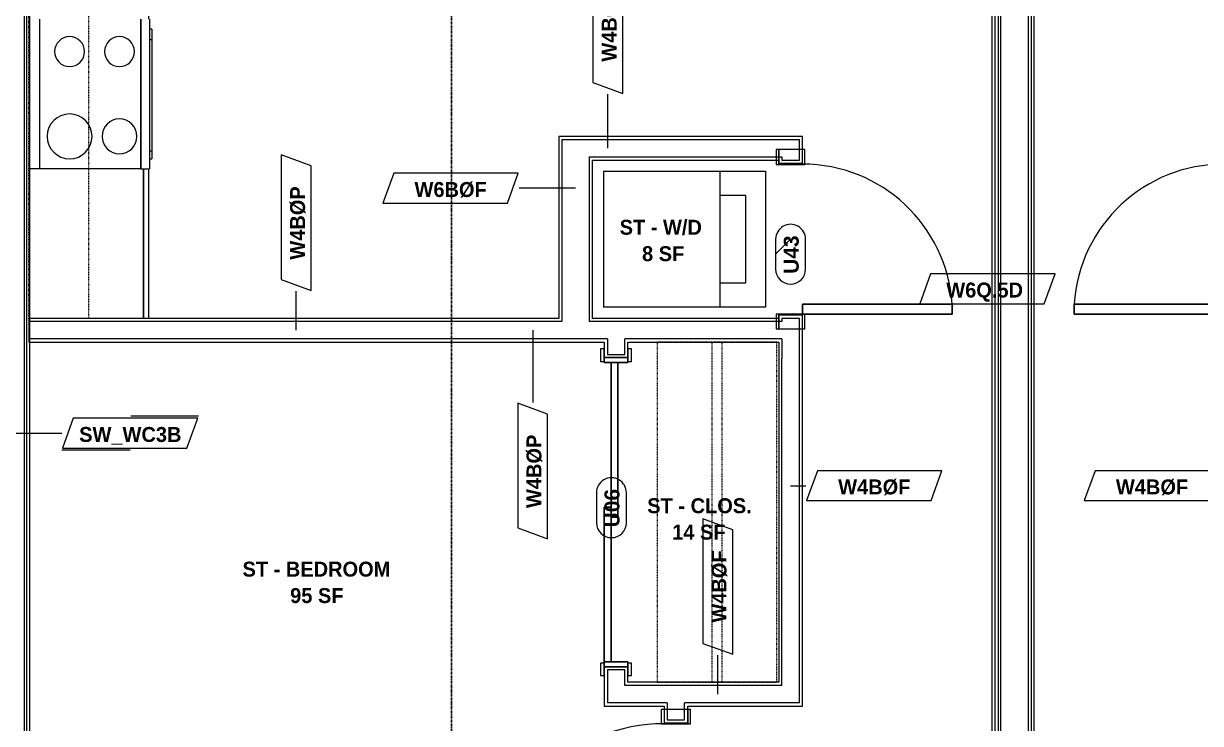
# Model space of a CAD drawing. Header units: inches. Extents: x -4058 to -1781, y 9814 to 12264.
# Drawn here: x -2913.1 to -2677.1, y 10570.7 to 10711 of the extents above; entities that cross this region are included whole.
import ezdxf

# ---------------------------------------------------------------- set-up
doc = ezdxf.new("R2010")
doc.units = ezdxf.units.IN
doc.header["$MEASUREMENT"] = 0
doc.linetypes.add('Dash', pattern=[0.25, 0.125, -0.125])
doc.linetypes.add('Grid Line 1_2_', pattern=[0.875, 0.5, -0.125, 0.125, -0.125])
for name, color, linetype, lineweight in [('0-1', 7, 'Continuous', 5), ('A-AREA-IDEN', 2, 'Continuous', 9), ('A-DOOR-3', 31, 'Continuous', 9), ('A-DOOR-4', 31, 'Continuous', 30), ('A-DOOR-FRAM-3', 31, 'Continuous', 30), ('A-DOOR-IDEN', 31, 'Continuous', 9), ('A-WALL', 113, 'Continuous', 18), ('A-WALL-2', 250, 'Continuous', 18), ('A-WALL-3', 113, 'Continuous', 9), ('A-WALL-IDEN', 211, 'Continuous', 9), ('I-WALL-1', 7, 'Continuous', 9), ('P-SANR-FIXT', 6, 'Continuous', 9), ('Q-CASE', 31, 'Continuous', 9), ('Q-CASE-HDLN', 31, 'Dash', 9), ('Q-SPCQ', 91, 'Continuous', 9), ('S-GRID-1', 1, 'Grid Line 1_2_', 30)]:
    doc.layers.add(name, color=color, linetype=linetype, lineweight=lineweight)
doc.styles.add('Arial_B', font='arialbd.ttf', dxfattribs={"height": 3})
doc.styles.add('Century Gothic_B', font='GOTHICB.TTF', dxfattribs={"height": 3})

# ---------------------------------------------------------------- blocks, each defined once
blk = doc.blocks.new('CTR - 1st Phase - Common Walls_rvt-1-UNITS PLANS - 3RD FLOOR')
at = {"layer": 'A-WALL-2'}
for p, q in [((-2913.01, 10843.14), (-2913.01, 10458.16)), ((-2912.51, 10843.14), (-2912.51, 10458.16)), ((-2718.35, 10843.14), (-2718.35, 10476.16)), ((-2717.72, 10843.14), (-2717.72, 10476.16)), ((-2717.22, 10843.14), (-2717.22, 10476.16)), ((-2711.72, 10843.14), (-2711.72, 10476.16)), ((-2711.1, 10843.14), (-2711.1, 10476.16))]:
    blk.add_line(p, q, dxfattribs=at)
at = {"layer": 'I-WALL-1'}
for p, q in [((-2911.89, 10496.91), (-2911.89, 10843.14)), ((-2718.97, 10843.14), (-2718.97, 10476.16)), ((-2710.47, 10476.16), (-2710.47, 10843.14))]:
    blk.add_line(p, q, dxfattribs=at)
blk = doc.blocks.new('CTR - 1st Phase - Structure_rvt-1-UNITS PLANS - 3RD FLOOR')
at = {"layer": 'S-GRID-1'}
blk.add_line((-2827.32, 9814.03), (-2827.32, 12247.5), dxfattribs=at)
blk = doc.blocks.new('SLIDING - FLUSH - SLIDING - FLUSH - 5-0 x 6-8-3934327-UNITS PLANS - 3RD FLOOR')
at = {"layer": 'A-DOOR-3'}
for p, q in [((-30.25, 3), (-32.75, 3)), ((-32.75, 3), (-32.75, 2.25)), ((-30.25, 2.25), (-30.25, 3)), ((30.25, 3), (30.25, 2.25)), ((32.75, 3), (30.25, 3)), ((32.75, 2.25), (32.75, 3)), ((-32.75, 2.25), (-30.25, 2.25)), ((30.25, 2.25), (32.75, 2.25)), ((-30.25, -2.5), (-32.75, -2.5)), ((-32.75, -2.5), (-32.75, -3.25)), ((-32.75, -3.25), (-30.25, -3.25)), ((-30.25, -3.25), (-30.25, -2.5)), ((32.75, -2.5), (30.25, -2.5)), ((30.25, -2.5), (30.25, -3.25)), ((30.25, -3.25), (32.75, -3.25)), ((32.75, -3.25), (32.75, -2.5))]:
    blk.add_line(p, q, dxfattribs=at)
at = {"layer": 'A-DOOR-4'}
for p, q in [((1, 2.25), (-30, 2.25)), ((-30, 2.25), (-30, 0.87)), ((-30, 0.87), (1, 0.87)), ((30, 0.87), (-1, 0.87)), ((-1, 0.87), (-1, -0.5)), ((1, 0.87), (1, 2.25)), ((30, -0.5), (30, 0.87)), ((-1, -0.5), (30, -0.5))]:
    blk.add_line(p, q, dxfattribs=at)
at = {"layer": 'A-DOOR-FRAM-3'}
for p, q in [((-30, 2.25), (-31, 2.25)), ((-31, 2.25), (-31, -2.5)), ((-30, -2.5), (-30, 2.25)), ((31, 2.25), (30, 2.25)), ((30, 2.25), (30, -2.5)), ((31, -2.5), (31, 2.25)), ((-31, -2.5), (-30, -2.5)), ((30, -2.5), (31, -2.5))]:
    blk.add_line(p, q, dxfattribs=at)
blk = doc.blocks.new('SWING - SINGLE - FLUSH - SWING - FLUSH - 2-10 x 6-8 - PRIVACY-4346068-UNITS PLANS - 3RD FLOOR')
at = {"layer": 'A-DOOR-3'}
for p, q in [((-20, 2.37), (-20, 2.87)), ((-20, 2.87), (-17, 2.87)), ((-20, 2.37), (-17, 2.37)), ((-20, -2.88), (-20, 2.37)), ((-17, 2.37), (-20, 2.37)), ((-17, 2.87), (-17, 2.37)), ((-17, 2.37), (-17, -2.88)), ((17, 2.37), (17, 2.87)), ((17, 2.87), (20, 2.87)), ((17, 2.37), (20, 2.37)), ((17, -2.88), (17, 2.37)), ((20, 2.37), (17, 2.37)), ((20, 2.87), (20, 2.37)), ((20, 2.37), (20, -2.88)), ((-17, -2.88), (-20, -2.88)), ((20, -2.88), (17, -2.88))]:
    blk.add_line(p, q, dxfattribs=at)
blk.add_arc((17, -2.38), 34.07, 180, 266.6343, dxfattribs=at)
at = {"layer": 'A-DOOR-4'}
for p, q in [((15, -2.38), (15, -36.38)), ((17, -2.38), (15, -2.38)), ((17, -2.38), (17, -36.38)), ((17, -36.38), (15, -36.38))]:
    blk.add_line(p, q, dxfattribs=at)
blk = doc.blocks.new('OD_CW_Closet - OD_CW_Closet-3786619-UNITS PLANS - 3RD FLOOR')
at = {"layer": 'Q-CASE-HDLN'}
for p, q in [((68.99, 24), (0.74, 24)), ((0.74, 24), (0.74, 0)), ((68.99, 0), (68.99, 24)), ((0.74, 13), (68.99, 13)), ((0.74, 11), (68.99, 11)), ((0.74, 0), (68.99, 0))]:
    blk.add_line(p, q, dxfattribs=at)
blk = doc.blocks.new('SWING - SINGLE - FLUSH - SWING - FLUSH - 2-6 x 6-8 - PASSAGE-4346080-UNITS PLANS - 3RD FLOOR')
at = {"layer": 'A-DOOR-3'}
for p, q in [((-15, 2.875), (-18, 2.875)), ((-18, 2.875), (-18, -2.375)), ((-15, -2.375), (-15, 2.875)), ((18, 2.875), (15, 2.875)), ((15, 2.875), (15, -2.375)), ((18, -2.375), (18, 2.875)), ((-18, -2.375), (-15, -2.375)), ((-15, -2.375), (-18, -2.375)), ((-18, -2.375), (-18, -2.875)), ((-18, -2.875), (-15, -2.875)), ((-15, -2.875), (-15, -2.375)), ((15, -2.375), (18, -2.375)), ((18, -2.375), (15, -2.375)), ((15, -2.375), (15, -2.875)), ((15, -2.875), (18, -2.875)), ((18, -2.875), (18, -2.375))]:
    blk.add_line(p, q, dxfattribs=at)
blk.add_arc((15, 2.375), 30.067, 93.81407, 180, dxfattribs=at)
at = {"layer": 'A-DOOR-4'}
for p, q in [((13, 2.375), (13, 32.375)), ((15, 32.375), (13, 32.375)), ((15, 2.375), (15, 32.375)), ((15, 2.375), (13, 2.375))]:
    blk.add_line(p, q, dxfattribs=at)
blk = doc.blocks.new('Stacked Washer and Dryer - 26_x25_ - Private-3627842-UNITS PLANS - 3RD FLOOR')
at = {"layer": 'P-SANR-FIXT'}
for p, q in [((0, 13.625), (32.4375, 13.625)), ((0, 13.625), (0, -13.625)), ((23.34375, -13.625), (23.34375, 13.625)), ((32.4375, 13.625), (32.4375, -13.625)), ((28.53125, 8.75), (23.34375, 8.75)), ((28.53125, -8.75), (28.53125, 8.75)), ((23.34375, -8.75), (28.53125, -8.75)), ((32.4375, -13.625), (0, -13.625))]:
    blk.add_line(p, q, dxfattribs=at)
blk = doc.blocks.new('OD_CW_Base Cabinet - OD_CW_Base Cabinet-3857764-UNITS PLANS - 3RD FLOOR')
at = {"layer": 'Q-CASE'}
for p, q in [((36.49, 0), (131.34, 0)), ((161.34, 0), (191.34, 0)), ((0.74, -23.81), (0.74, -21.81))]:
    blk.add_line(p, q, dxfattribs=at)
blk = doc.blocks.new('OD_CW_Upper Cabinet - OD_CW_Upper Cabinet-4366993-UNITS PLANS - 3RD FLOOR')
at = {"layer": 'Q-CASE-HDLN'}
for p, q in [((0.74, -24), (0.74, -12)), ((0.74, -12), (191.34, -12)), ((191.34, -12), (191.34, -24)), ((191.34, -24), (0.74, -24))]:
    blk.add_line(p, q, dxfattribs=at)
blk = doc.blocks.new('SWING - SINGLE - FLUSH - SWING - FLUSH - 2-6 x 6-8 - PASSAGE-4346079-UNITS PLANS - 3RD FLOOR')
at = {"layer": 'A-DOOR-3'}
for p, q in [((-18, 2.375), (-18, 2.875)), ((-18, 2.875), (-15, 2.875)), ((-18, 2.375), (-15, 2.375)), ((-18, -2.875), (-18, 2.375)), ((-15, 2.375), (-18, 2.375)), ((-15, 2.875), (-15, 2.375)), ((-15, 2.375), (-15, -2.875)), ((15, 2.375), (15, 2.875)), ((15, 2.875), (18, 2.875)), ((15, 2.375), (18, 2.375)), ((15, -2.875), (15, 2.375)), ((18, 2.375), (15, 2.375)), ((18, 2.875), (18, 2.375)), ((18, 2.375), (18, -2.875)), ((-15, -2.875), (-18, -2.875)), ((18, -2.875), (15, -2.875))]:
    blk.add_line(p, q, dxfattribs=at)
blk.add_arc((15, -2.375), 30.067, 180, 266.18593, dxfattribs=at)
at = {"layer": 'A-DOOR-4'}
for p, q in [((13, -2.375), (13, -32.375)), ((15, -2.375), (13, -2.375)), ((15, -2.375), (15, -32.375)), ((15, -32.375), (13, -32.375))]:
    blk.add_line(p, q, dxfattribs=at)
blk = doc.blocks.new('Wall Tag - Shear Wall-3956451-UNITS PLANS - 3RD FLOOR')
at = {"layer": 'A-WALL-IDEN'}
for p, q in [((-0.3561, 0.0937), (-0.4244, -0.0937)), ((0.4244, 0.0937), (-0.3561, 0.0937)), ((0.4291, 0.1068), (0.0033, 0.1068)), ((0.3561, -0.0937), (0.4244, 0.0937)), ((0, -0.1068), (-0.4291, -0.1068)), ((-0.4244, -0.0937), (0.3561, -0.0937))]:
    blk.add_line(p, q, dxfattribs=at)
blk = doc.blocks.new('Wall Tag - Arch Wall-3956453-UNITS PLANS - 3RD FLOOR')
at = {"layer": 'A-WALL-IDEN'}
for p, q in [((-0.3561, 0.0937), (-0.4244, -0.0937)), ((0.4244, 0.0937), (-0.3561, 0.0937)), ((0.3561, -0.0937), (0.4244, 0.0937)), ((-0.4244, -0.0937), (0.3561, -0.0937))]:
    blk.add_line(p, q, dxfattribs=at)
blk = doc.blocks.new('Door Tag - Type Mark-2601225-UNITS PLANS - 3RD FLOOR')
at = {"layer": 'A-DOOR-IDEN'}
for p, q in [((0.09375, 0.09375), (-0.09375, 0.09375)), ((-0.09375, -0.09375), (0.09375, -0.09375))]:
    blk.add_line(p, q, dxfattribs=at)
for centre, start, end in [((-0.09375, 0), 90, 270), ((0.09375, 0), 270, 90)]:
    blk.add_arc(centre, 0.09375, start, end, dxfattribs=at)

msp = doc.modelspace()

# ---------------------------------------------------------------- linework, layer by layer
at = {"layer": 'A-DOOR-IDEN'}
msp.add_line((-2759.32, 10667.78), (-2762.32, 10664.78), dxfattribs=at)
at = {"layer": 'A-WALL'}
for p, q in [((-2805.2, 10687.78), (-2757.57, 10687.78)), ((-2805.2, 10687.78), (-2805.2, 10651.28)), ((-2757.57, 10683.66), (-2757.57, 10687.78)), ((-2799.7, 10684.28), (-2761.07, 10684.28)), ((-2799.7, 10684.28), (-2799.7, 10651.28)), ((-2761.07, 10684.28), (-2761.07, 10683.66)), ((-2761.07, 10683.66), (-2757.57, 10683.66)), ((-2805.2, 10651.28), (-2912.07, 10651.28)), ((-2761.07, 10651.28), (-2799.7, 10651.28)), ((-2761.07, 10651.91), (-2761.07, 10651.28)), ((-2757.57, 10651.91), (-2761.07, 10651.91)), ((-2757.57, 10643.91), (-2757.57, 10651.91)), ((-2796.07, 10647.78), (-2912.07, 10647.78)), ((-2796.07, 10647.78), (-2796.07, 10644.66)), ((-2792.57, 10644.66), (-2792.57, 10647.78)), ((-2761.07, 10647.78), (-2792.57, 10647.78)), ((-2761.07, 10647.78), (-2761.07, 10643.91)), ((-2796.07, 10644.66), (-2792.57, 10644.66)), ((-2761.07, 10578.28), (-2761.07, 10643.91)), ((-2757.57, 10574.78), (-2757.57, 10643.91)), ((-2792.57, 10581.41), (-2796.07, 10581.41)), ((-2796.07, 10581.41), (-2796.07, 10574.78)), ((-2792.57, 10578.28), (-2792.57, 10581.41)), ((-2761.07, 10578.28), (-2792.57, 10578.28)), ((-2784.07, 10574.78), (-2796.07, 10574.78)), ((-2784.07, 10574.78), (-2784.07, 10571.41)), ((-2780.57, 10571.41), (-2780.57, 10574.78)), ((-2757.57, 10574.78), (-2780.57, 10574.78)), ((-2784.07, 10571.41), (-2780.57, 10571.41))]:
    msp.add_line(p, q, dxfattribs=at)
at = {"layer": 'A-WALL-3'}
for p, q in [((-2756.95, 10688.41), (-2805.82, 10688.41)), ((-2805.82, 10688.41), (-2805.82, 10651.91)), ((-2756.95, 10683.03), (-2756.95, 10688.41)), ((-2799.07, 10683.66), (-2761.7, 10683.66)), ((-2799.07, 10651.91), (-2799.07, 10683.66)), ((-2761.7, 10683.66), (-2761.7, 10683.03)), ((-2761.7, 10683.03), (-2756.95, 10683.03)), ((-2761.7, 10652.53), (-2761.7, 10651.91)), ((-2756.95, 10652.53), (-2761.7, 10652.53)), ((-2756.95, 10643.91), (-2756.95, 10652.53)), ((-2805.82, 10651.91), (-2912.07, 10651.91)), ((-2912.07, 10651.91), (-2912.07, 10647.16)), ((-2761.7, 10651.91), (-2799.07, 10651.91)), ((-2912.07, 10647.16), (-2796.7, 10647.16)), ((-2796.7, 10647.16), (-2796.7, 10644.03)), ((-2791.95, 10644.03), (-2791.95, 10647.16)), ((-2791.95, 10647.16), (-2761.7, 10647.16)), ((-2761.7, 10647.16), (-2761.7, 10643.91)), ((-2796.7, 10644.03), (-2791.95, 10644.03)), ((-2761.7, 10643.91), (-2761.7, 10578.91)), ((-2756.95, 10574.16), (-2756.95, 10643.91)), ((-2791.95, 10582.03), (-2796.7, 10582.03)), ((-2796.7, 10582.03), (-2796.7, 10574.16)), ((-2791.95, 10578.91), (-2791.95, 10582.03)), ((-2761.7, 10578.91), (-2791.95, 10578.91)), ((-2796.7, 10574.16), (-2784.7, 10574.16)), ((-2784.7, 10574.16), (-2784.7, 10570.78)), ((-2779.95, 10570.78), (-2779.95, 10574.16)), ((-2779.95, 10574.16), (-2756.95, 10574.16)), ((-2784.7, 10570.78), (-2779.95, 10570.78))]:
    msp.add_line(p, q, dxfattribs=at)
at = {"layer": 'A-WALL-IDEN'}
for p, q in [((-2795.95, 10686.03), (-2795.95, 10696.88)), ((-2802.45, 10678), (-2813.78, 10678)), ((-2858.44, 10649.53), (-2858.44, 10657.38)), ((-2811.04, 10649.53), (-2811.04, 10635.03)), ((-2916.32, 10628.87), (-2905.48, 10628.87)), ((-2759.32, 10618.35), (-2756.29, 10618.35)), ((-2773.93, 10576.53), (-2773.93, 10584.38))]:
    msp.add_line(p, q, dxfattribs=at)
at = {"layer": 'Q-CASE'}
for p, q in [((-2889.07, 10681.91), (-2889.07, 10651.91)), ((-2889.07, 10651.91), (-2889.07, 10681.91)), ((-2888.07, 10681.91), (-2888.07, 10651.91))]:
    msp.add_line(p, q, dxfattribs=at)
at = {"layer": 'Q-SPCQ'}
for p, q in [((-2909.89, 10681.91), (-2909.89, 10711.91)), ((-2889.64, 10681.91), (-2889.64, 10711.91)), ((-2889.64, 10711.91), (-2889.64, 10681.91)), ((-2887.89, 10711.91), (-2887.89, 10681.91)), ((-2887.39, 10709.91), (-2887.89, 10709.91)), ((-2887.39, 10709.91), (-2887.39, 10707.78)), ((-2887.39, 10707.78), (-2887.89, 10707.78)), ((-2887.39, 10707.78), (-2887.39, 10685.52)), ((-2887.89, 10685.52), (-2887.39, 10685.52)), ((-2887.39, 10685.52), (-2887.39, 10683.91)), ((-2887.89, 10683.91), (-2887.39, 10683.91)), ((-2909.89, 10681.91), (-2911.89, 10681.91)), ((-2889.64, 10681.91), (-2909.89, 10681.91)), ((-2889.64, 10681.91), (-2887.89, 10681.91))]:
    msp.add_line(p, q, dxfattribs=at)
for centre, radius, start, end in [((-2903.89, 10705.41), 3, 90, 270), ((-2903.89, 10705.41), 3, 270, 90), ((-2893.89, 10705.41), 3, 90, 270), ((-2893.89, 10705.41), 3, 270, 90), ((-2903.89, 10688.41), 4.5, 90, 270), ((-2903.89, 10688.41), 4.5, 270, 90), ((-2893.89, 10688.41), 3.5, 90, 270), ((-2893.89, 10688.41), 3.5, 270, 90)]:
    msp.add_arc(centre, radius, start, end, dxfattribs=at)

# ---------------------------------------------------------------- block references
at = {"layer": '0-1'}
for name in ['CTR - 1st Phase - Structure_rvt-1-UNITS PLANS - 3RD FLOOR', 'CTR - 1st Phase - Common Walls_rvt-1-UNITS PLANS - 3RD FLOOR']:
    msp.add_blockref(name, (0, 0), dxfattribs=at)
at = {"layer": 'A-DOOR-3'}
for name, p, rotation in [('SWING - SINGLE - FLUSH - SWING - FLUSH - 2-6 x 6-8 - PASSAGE-4346080-UNITS PLANS - 3RD FLOOR', (-2759.32, 10667.78), 269.9999999999741), ('SWING - SINGLE - FLUSH - SWING - FLUSH - 2-6 x 6-8 - PASSAGE-4346079-UNITS PLANS - 3RD FLOOR', (-2670.12, 10667.78), 270.0000000000231), ('SLIDING - FLUSH - SLIDING - FLUSH - 5-0 x 6-8-3934327-UNITS PLANS - 3RD FLOOR', (-2794.45, 10613.03), 90.00000000004533), ('SWING - SINGLE - FLUSH - SWING - FLUSH - 2-10 x 6-8 - PRIVACY-4346068-UNITS PLANS - 3RD FLOOR', (-2782.32, 10553.53), 270.0000000000333)]:
    msp.add_blockref(name, p, dxfattribs=dict(at, rotation=rotation))
at = {"layer": 'A-DOOR-IDEN', "xscale": 31.99999999999999, "yscale": 31.99999999999999, "zscale": 31.99999999999999, "rotation": 89.99999999999955}
for p in [(-2759.32, 10664.78), (-2795.25, 10613.93)]:
    msp.add_blockref('Door Tag - Type Mark-2601225-UNITS PLANS - 3RD FLOOR', p, dxfattribs=at)
at = {"layer": 'A-WALL-IDEN', "xscale": 31.99999999999999, "yscale": 31.99999999999999, "zscale": 31.99999999999999, "rotation": 89.99999999999955}
for p in [(-2795.95, 10710.61), (-2858.44, 10671.11), (-2811.04, 10621.3), (-2773.93, 10598.11)]:
    msp.add_blockref('Wall Tag - Arch Wall-3956453-UNITS PLANS - 3RD FLOOR', p, dxfattribs=at)
at = {"layer": 'A-WALL-IDEN', "xscale": 31.99999999999999, "yscale": 31.99999999999999, "zscale": 31.99999999999999}
for name, p in [('Wall Tag - Arch Wall-3956453-UNITS PLANS - 3RD FLOOR', (-2827.51, 10678)), ('Wall Tag - Arch Wall-3956453-UNITS PLANS - 3RD FLOOR', (-2719.85, 10657.84)), ('Wall Tag - Shear Wall-3956451-UNITS PLANS - 3RD FLOOR', (-2891.75, 10628.87)), ('Wall Tag - Arch Wall-3956453-UNITS PLANS - 3RD FLOOR', (-2742.56, 10618.35)), ('Wall Tag - Arch Wall-3956453-UNITS PLANS - 3RD FLOOR', (-2686.88, 10618.35))]:
    msp.add_blockref(name, p, dxfattribs=at)
at = {"layer": 'P-SANR-FIXT'}
msp.add_blockref('Stacked Washer and Dryer - 26_x25_ - Private-3627842-UNITS PLANS - 3RD FLOOR', (-2796.82, 10667.78), dxfattribs=at)
at = {"layer": 'Q-CASE'}
for name, p, rotation in [('OD_CW_Upper Cabinet - OD_CW_Upper Cabinet-4366993-UNITS PLANS - 3RD FLOOR', (-2888.07, 10843.25), 269.9999999999841), ('OD_CW_Base Cabinet - OD_CW_Base Cabinet-3857764-UNITS PLANS - 3RD FLOOR', (-2888.07, 10843.25), 270.0000000000046), ('OD_CW_Closet - OD_CW_Closet-3786619-UNITS PLANS - 3RD FLOOR', (-2786.11, 10647.9), 270.000000000021)]:
    msp.add_blockref(name, p, dxfattribs=dict(at, rotation=rotation))

# ---------------------------------------------------------------- texts
at = {"layer": 'A-AREA-IDEN', "char_height": 3, "attachment_point": 1, "style": 'Century Gothic_B'}
for s, insert, width in [('ST - W/D', (-2793.6, 10671.68), 20.402), ('8 SF', (-2789.11, 10666.38), 9.494), ('ST - CLOS.', (-2788.07, 10615.83), 24.543), ('14 SF', (-2783.07, 10610.53), 12.423), ('ST - BEDROOM', (-2869.22, 10603.11), 35.552), ('95 SF', (-2859.67, 10597.81), 12.423)]:
    msp.add_mtext(s, dxfattribs=dict(at, insert=insert, width=width))
at = {"layer": 'A-DOOR-IDEN', "char_height": 3, "width": 9.393, "attachment_point": 1, "rotation": 90, "style": 'Arial_B'}
for s, insert in [('U43', (-2760.7, 10660.85)), ('U06', (-2796.63, 10610))]:
    msp.add_mtext(s, dxfattribs=dict(at, insert=insert))
at = {"layer": 'A-WALL-IDEN', "char_height": 3, "attachment_point": 1, "rotation": 90, "style": 'Century Gothic_B'}
for s, insert, width in [('W4BØF', (-2797.2, 10703.39), 17.372), ('W4BØP', (-2859.68, 10663.68), 17.877), ('W4BØP', (-2812.28, 10613.87), 17.877), ('W4BØF', (-2775.18, 10590.89), 17.372)]:
    msp.add_mtext(s, dxfattribs=dict(at, insert=insert, width=width))
at = {"layer": 'A-WALL-IDEN', "char_height": 3, "attachment_point": 1, "style": 'Century Gothic_B'}
for s, insert, width in [('W6BØF', (-2834.73, 10679.25), 17.372), ('W6Q.5D', (-2728.11, 10659.09), 19.897), ('SW_WC3B', (-2901.97, 10630.12), 24.644), ('W4BØF', (-2749.78, 10619.6), 17.372), ('W4BØF', (-2694.1, 10619.6), 17.372)]:
    msp.add_mtext(s, dxfattribs=dict(at, insert=insert, width=width))

doc.saveas('drawing.dxf')
